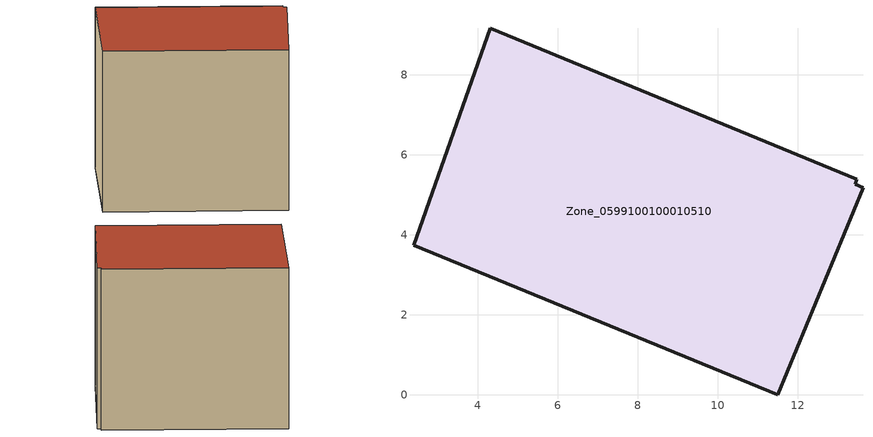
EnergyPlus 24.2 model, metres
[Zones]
Zone_0599100100010510
 floor ground (C_G): 13.44,5.26 13.63,5.18 11.5,0 2.39,3.74 4.3,9.17 13.47,5.39 z0
 wall outside (C_F): 4.3,9.17 2.39,3.74 11.5,0 13.63,5.18 13.44,5.26 13.47,5.39 4.3,9.17 z0:9.29
 roof outside (C_R): 13.63,5.18 13.44,5.26 13.47,5.39 4.3,9.17 2.39,3.74 11.5,0 z9.29
[BUILDING]
Pand.0599100100010510: North Axis=0; Terrain=City; Loads Convergence Tolerance Value=0.04; Temperature Convergence Tolerance Value=0.4; Solar Distribution=FullExterior; Maximum Number of Warmup Days=25; Minimum Number of Warmup Days=1
[Site:Location]
Rotterdam.The.Hague.AP_ZH_NLD Design_Conditions: Latitude=51.96; Longitude=4.45; Time Zone=1; Elevation=-4.5
[SITE:GROUNDTEMPERATURE:BUILDINGSURFACE]
18, 18, 18, 18, 18, 18, 18, 18, 18, 18, 18, 18
[MATERIAL] Thermal Absorptance=0.9; Solar Absorptance=0.7; Visible Absorptance=0.7
Name | Roughness | Thickness | Conductivity | Density | Specific Heat
G.TC.2015-2018 | MediumSmooth | 0.15 | 0.0428571 | 540 | 1210
F.TC.2015-2018 | Rough | 0.3 | 0.0666667 | 1920 | 840
R.TC.2015-2018 | MediumRough | 0.2 | 0.0333333 | 1500 | 1000
[CONSTRUCTION]
C_G: G.TC.2015-2018
C_F: F.TC.2015-2018
C_R: R.TC.2015-2018
[ZONE]
Zone_0599100100010510: Type=1; Multiplier=1; Ceiling Height=Autocalculate; Volume=Autocalculate; Floor Area=autocalculate; Part of Total Floor Area=Yes
[ZONEINFILTRATION:DESIGNFLOWRATE]
Infil_Zone_0599100100010510: Zone or ZoneList or Space or SpaceList=Zone_0599100100010510; Schedule=AlwaysOn; Design Flow Rate Calculation Method=Flow/Area; Flow Rate per Floor Area=0.0015; Constant Term Coefficient=1; Temperature Term Coefficient=0; Velocity Term Coefficient=0; Velocity Squared Term Coefficient=0
[HVACTEMPLATE:ZONE:IDEALLOADSAIRSYSTEM]
Zone_0599100100010510: Maximum Heating Supply Air Temperature=50; Minimum Cooling Supply Air Temperature=13; Maximum Heating Supply Air Humidity Ratio=0.0156; Minimum Cooling Supply Air Humidity Ratio=0.0077; Heating Limit=NoLimit; Cooling Limit=NoLimit; Dehumidification Control Type=ConstantSensibleHeatRatio; Cooling Sensible Heat Ratio=0.7; Dehumidification Setpoint=60; Humidification Control Type=None; Humidification Setpoint=30; Outdoor Air Method=None; Outdoor Air Flow Rate per Person=0.00944; Outdoor Air Flow Rate per Zone Floor Area=0; Outdoor Air Flow Rate per Zone=0; Demand Controlled Ventilation Type=None; Outdoor Air Economizer Type=NoEconomizer; Heat Recovery Type=None; Sensible Heat Recovery Effectiveness=0.7; Latent Heat Recovery Effectiveness=0.65
[ZONECONTROL:THERMOSTAT]
ThermostatControl_Zone_0599100100010510: Zone or ZoneList=Zone_0599100100010510; Control Type Schedule=DualSetpointControlType; Control 1=Thermostat_Zone_0599100100010510; Temperature Difference Between Cutout And Setpoint=0
[THERMOSTATSETPOINT:DUALSETPOINT]
Thermostat_Zone_0599100100010510: Heating Setpoint Temperature Schedule=HeatingSetpoint_Zone_0599100100010510; Cooling Setpoint Temperature Schedule=CoolingSetpoint_Zone_0599100100010510
[SCHEDULE:COMPACT]
HeatingSetpoint_Zone_0599100100010510: Through: 12/31, For: AllDays, Until: 24:00, 21
CoolingSetpoint_Zone_0599100100010510: Through: 12/31, For: AllDays, Until: 24:00, 24
DualSetpointControlType: Through: 12/31, For: AllDays, Until: 24:00, 4
AlwaysOn: Through: 12/31, For: AllDays, Until: 24:00, 1
